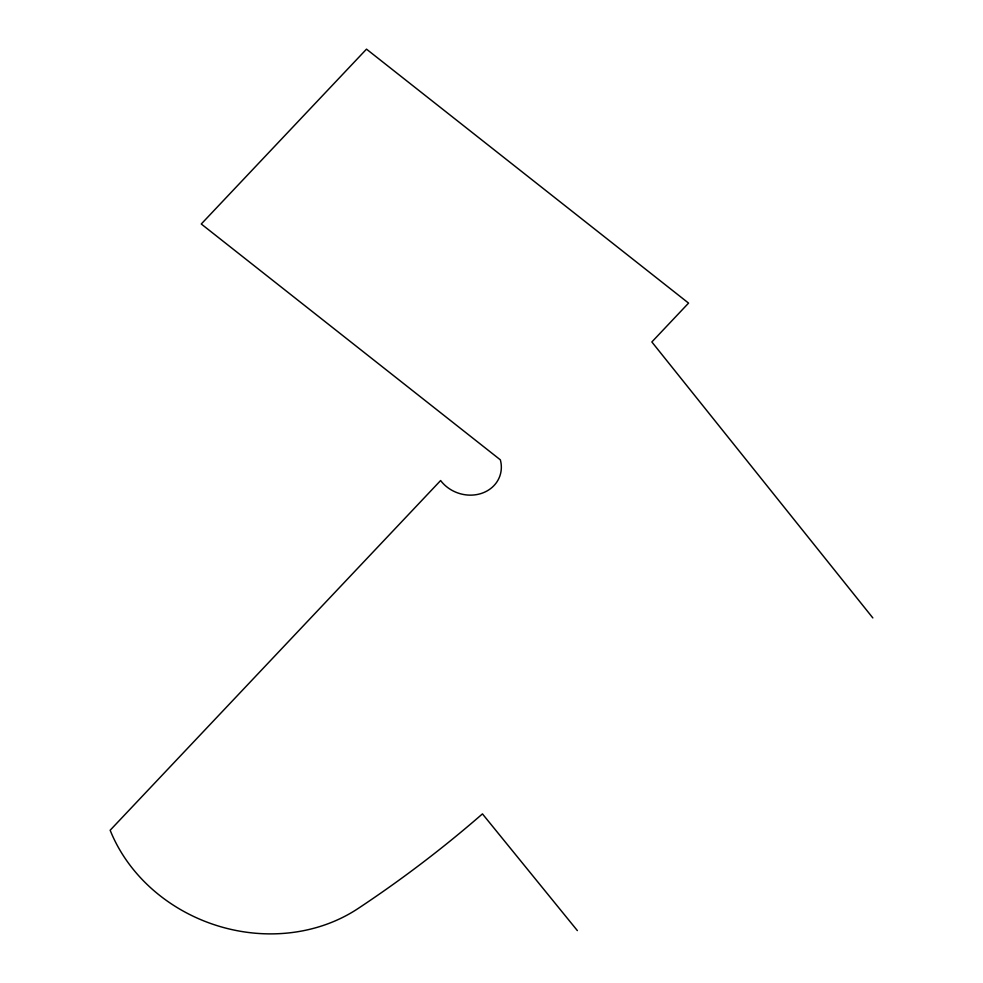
<?xml version="1.0" encoding="UTF-8"?>
<svg xmlns="http://www.w3.org/2000/svg" width="983" height="983" viewBox="0 0 983 983"><rect width="100%" height="100%" fill="white"/><g stroke="black" fill="none" stroke-linecap="round" stroke-linejoin="round"><path stroke-width="1.47" d="M577.365 930.606L482.444 813.887A1378.633 1212.715 18.6 0 1 358.107 908.501A159.885 140.643 18.6 0 1 110.157 830.242L440.617 480.54A33.889 29.809 18.6 0 0 481.928 493.245A33.889 29.809 18.6 0 0 500.335 459.823L201.269 224.001L366.499 49.15L688.567 303.108L651.852 341.961L872.843 617.926"/></g></svg>
